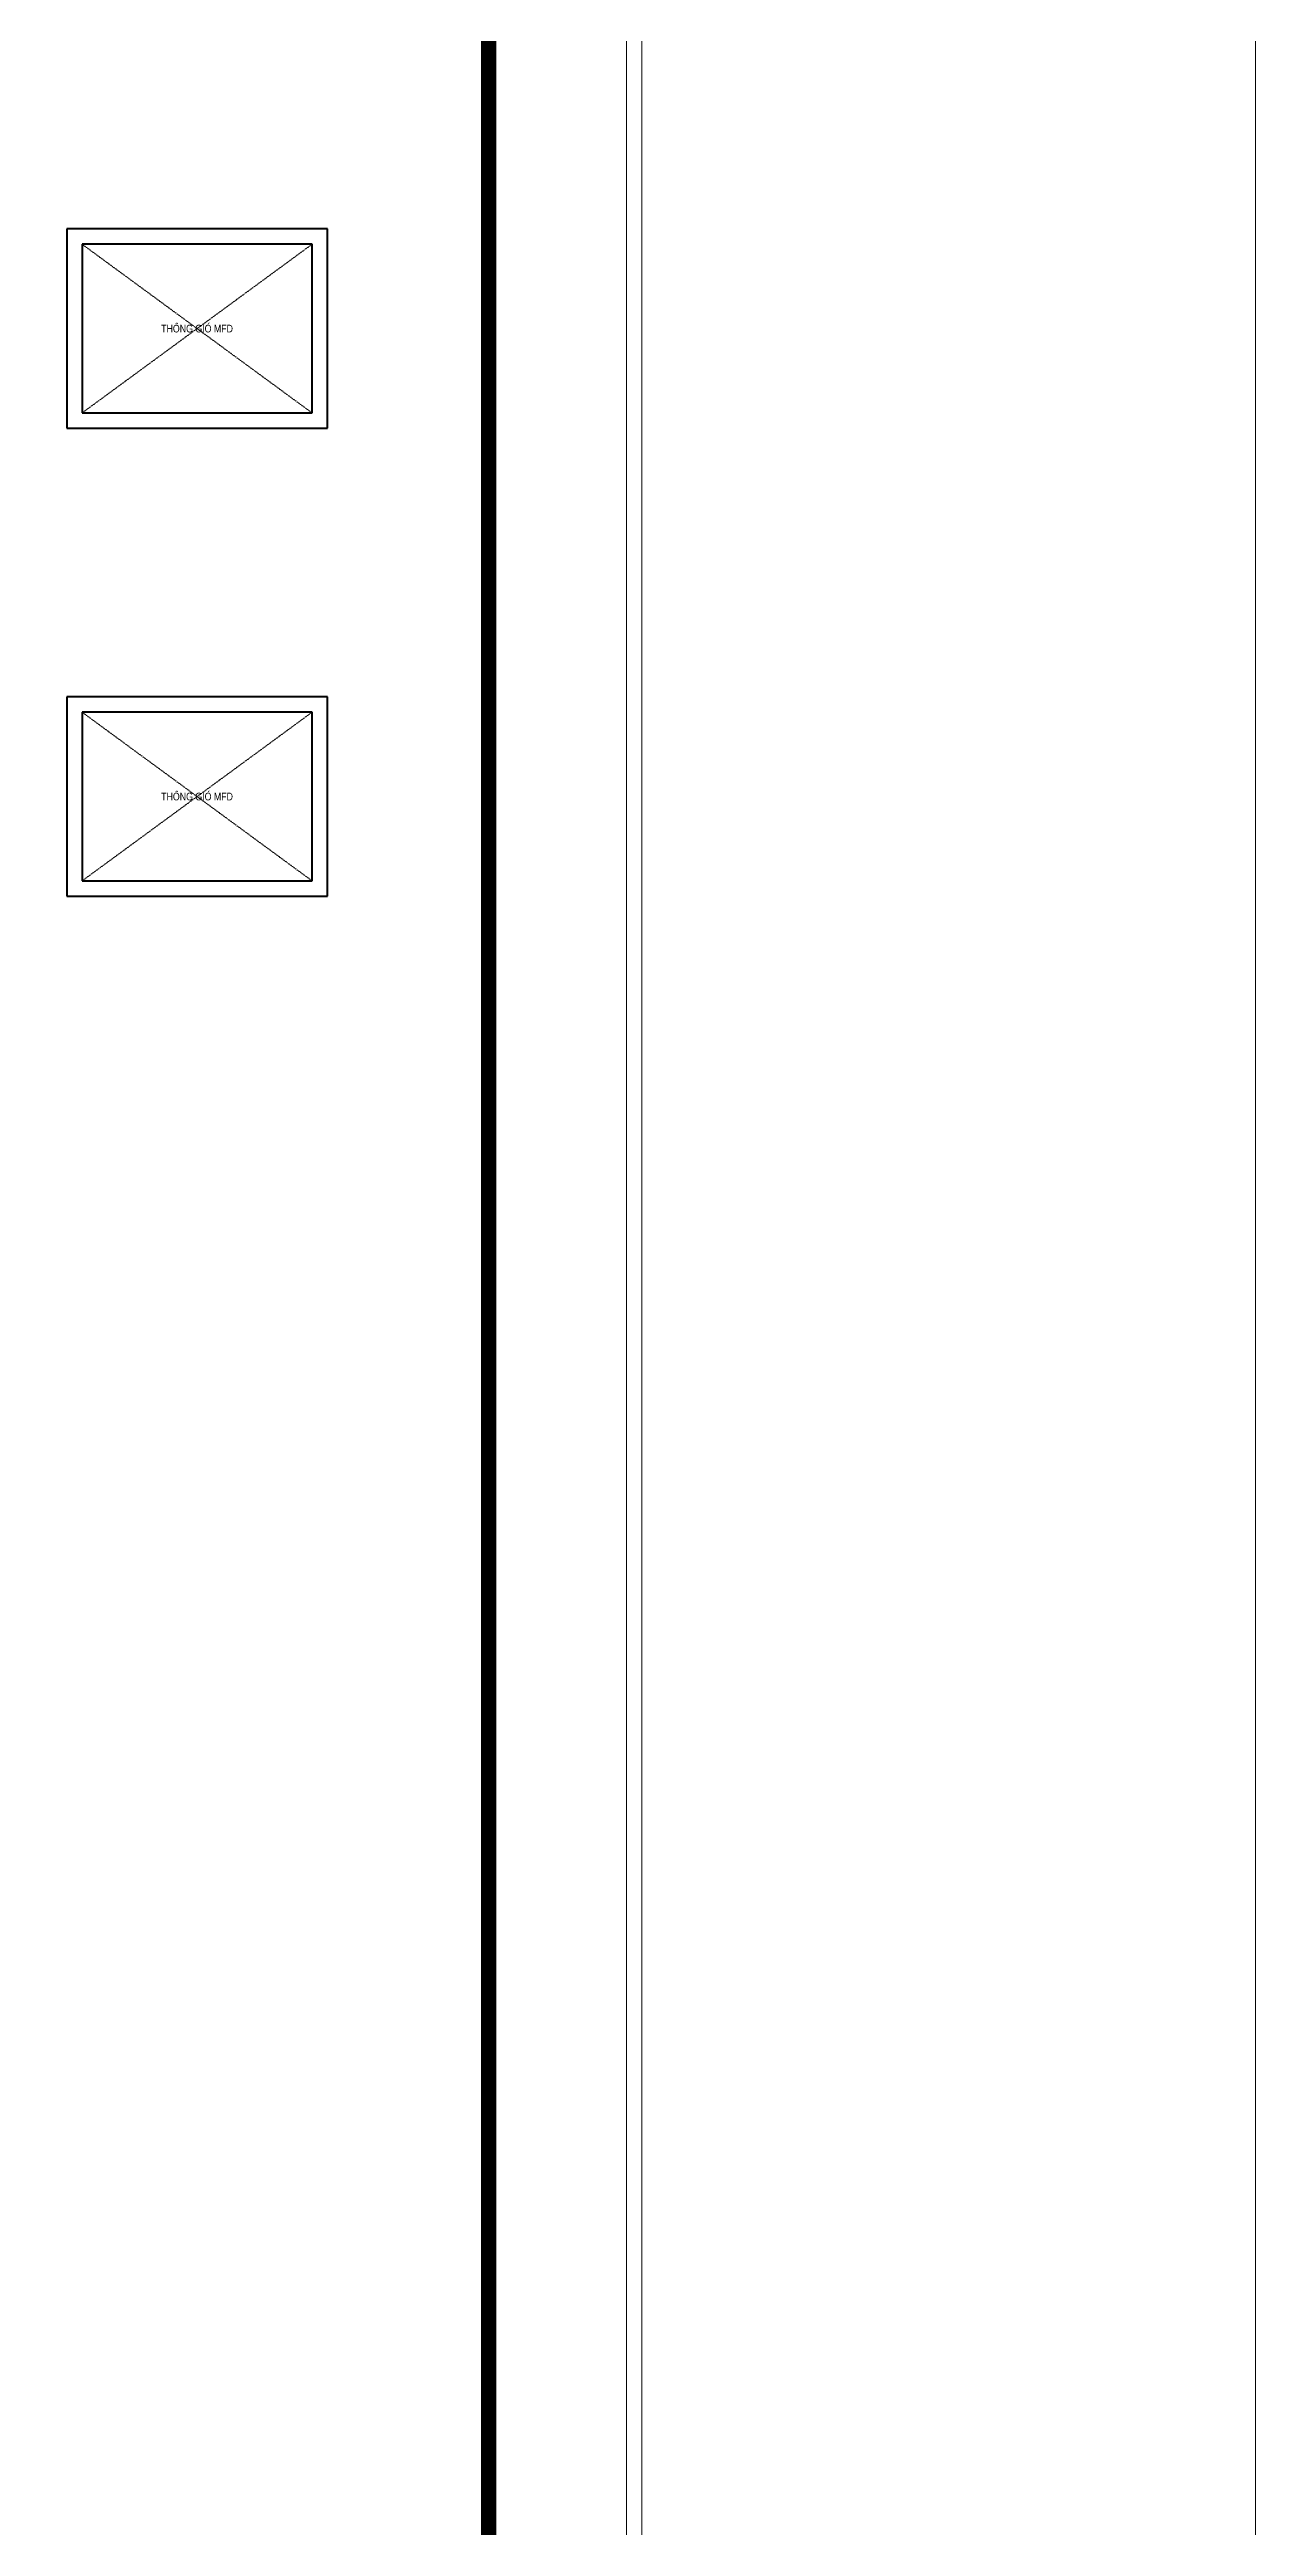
# Model space of a CAD drawing. Header units: millimetres. Extents: x 379264 to 1158416, y -283062 to 356890.
# Drawn here: x 727328 to 727642, y -20698 to -20052 of the extents above; entities that cross this region are included whole.
import ezdxf
from ezdxf.enums import TextEntityAlignment as Align

# ---------------------------------------------------------------- set-up
doc = ezdxf.new("R2010")
doc.units = ezdxf.units.MM
for name, pattern in [('BLOCK A - CHI TIET THANG 2$0$Center101', [13, 10, -1, 1, -1]), ('keyplan TANG 1$0$Core 1A$0$Hidden10.5', [1.5, 1, -0.5]), ('keyplan TANG 1$0$Ranh dat$0$HTT Divide', [18, 10, -2, 1, -2, 1, -2])]:
    doc.linetypes.add(name, pattern=pattern)
for name, color, linetype in [('BLOCK A - CHI TIET THANG 2$0$Basement Grid Line', 250, 'BLOCK A - CHI TIET THANG 2$0$Center101'), ('BLOCK A - CHI TIET THANG 2$0$DnW', 20, 'Continuous'), ('keyplan TANG 1$0$Concrete Line', 250, 'Continuous'), ('keyplan TANG 1$0$Opening Hidden', 250, 'keyplan TANG 1$0$Core 1A$0$Hidden10.5'), ('keyplan TANG 1$0$Opening Line', 250, 'Continuous'), ('keyplan TANG 1$0$Opening Text', 250, 'Continuous')]:
    doc.layers.add(name, color=color, linetype=linetype)
for name, color, linetype, lineweight in [('keyplan TANG 1$0$Hatch vat lieu', 250, 'Continuous', 5), ('keyplan TANG 1$0$Net cat Tuong', 250, 'Continuous', 40), ('keyplan TANG 1$0$Net Thay khac', 250, 'Continuous', 15), ('keyplan TANG 1$0$Net thay Tuong', 250, 'Continuous', 20), ('keyplan TANG 1$0$Ranh dat$0$Ranh dat', 250, 'keyplan TANG 1$0$Ranh dat$0$HTT Divide', 40)]:
    doc.layers.add(name, color=color, linetype=linetype, lineweight=lineweight)
doc.styles.add('keyplan TANG 1$0$VNI-HelveC', font='VHELVCN_0.TTF')

# ---------------------------------------------------------------- blocks, each defined once
blk = doc.blocks.new('*U1375')
at = {"layer": 'keyplan TANG 1$0$Opening Hidden'}
for p, q in [((0, 0), (3000, 2200)), ((3000, 0), (0, 2200))]:
    blk.add_line(p, q, dxfattribs=at)
at = {"layer": 'keyplan TANG 1$0$Opening Line'}
blk.add_lwpolyline([(0, 0), (3000, 5.684341886080801e-14), (3000, 2200), (0, 2200)], close=True, dxfattribs=at)
at = {"layer": 'keyplan TANG 1$0$Opening Text', "style": 'keyplan TANG 1$0$VNI-HelveC'}
blk.add_attdef('OPENING', text='', height=100, dxfattribs=at).set_placement((1500, 1100.000000000007), align=Align.MIDDLE_CENTER)
blk = doc.blocks.new('keyplan TANG 1$0$A$Cec98b088')
at = {"layer": 'keyplan TANG 1$0$Net cat Tuong'}
for p, q in [((102050.0040354479, 139150.0000035691), (102050.0040354479, 136550.0000035691)), ((105450.0040354479, 139150.0000035691), (102050.0040354479, 139150.0000035691)), ((102250.0040354479, 138950.0000035691), (102250.0040354479, 136750.0000035691)), ((105250.0040354479, 138950.0000035691), (102250.0040354479, 138950.0000035691)), ((105250.0040354479, 136750.0000035691), (105250.0040354479, 138950.0000035691)), ((105450.0040354479, 136550.0000035691), (105450.0040354479, 139150.0000035691)), ((102250.0040354479, 136750.0000035691), (105250.0040354479, 136750.0000035691)), ((102050.0040354479, 136550.0000035691), (105450.0040354479, 136550.0000035691)), ((102050.0040354479, 133050.0000035691), (102050.0040354479, 130450.0000035691)), ((105450.0040354479, 133050.0000035691), (102050.0040354479, 133050.0000035691)), ((105450.0040354479, 130450.0000035691), (105450.0040354479, 133050.0000035691)), ((102250.0040354479, 132850.0000035691), (102250.0040354479, 130650.0000035691)), ((105250.0040354479, 132850.0000035691), (102250.0040354479, 132850.0000035691)), ((105250.0040354479, 130650.0000035691), (105250.0040354479, 132850.0000035691)), ((102050.0040354479, 130450.0000035691), (105450.0040354479, 130450.0000035691)), ((102250.0040354479, 130650.0000035691), (105250.0040354479, 130650.0000035691))]:
    blk.add_line(p, q, dxfattribs=at)
at = {"layer": 'keyplan TANG 1$0$Opening Line'}
for p in [(102250.0040354479, 136750.0000035691), (102250.0000002426, 130650.0000035691)]:
    blk.add_blockref('*U1375', p, dxfattribs=at).add_auto_attribs({'OPENING': 'THOÂNG GIOÙ MFD'})
blk = doc.blocks.new('keyplan TANG 1')
at = {"layer": 'keyplan TANG 1$0$Hatch vat lieu'}
blk.add_lwpolyline([(101351.9884827284, 67603.43737283116, -0.1989309245650988), (103167.9182883246, 71987.94624309614), (107650.6445198833, 76470.68910999577, 0.19891306903284), (109349.4175791755, 80571.92725168241), (109349.0835498584, 153900.0127572828, 0.4142122281650553), (106549.0835498872, 156700.0000025232), (88996.7541023586, 156700.0000025232, 0.414213562373095), (87196.7541023586, 154900.0000025232, 0.414213562373095)], format="xyb", dxfattribs=at)
for points in [[(102050.0040354479, 139150.0000035689), (105450.0040354479, 139150.0000035689), (105450.0040354479, 136550.0000035689), (102050.0040354479, 136550.0000035689)], [(102050.0040354479, 133050.0000035689), (105450.0040354479, 133050.0000035689), (105450.0040354479, 130450.0000035689), (102050.0040354479, 130450.0000035689)]]:
    blk.add_lwpolyline(points, close=True, dxfattribs=at)
at = {"layer": 'keyplan TANG 1$0$Net Thay khac'}
for points in [[(117548.9673141111, 168266.7794355525), (117549.8484052818, -14005.46019764119, 0.4142122281656513)], [(101551.9884821348, 67603.45278186665, -0.1989309245650994), (103309.3399069564, 71846.52514925382), (107792.0661385263, 76329.26801616466, 0.19891306903284), (109549.4175791735, 80571.92816273798), (109549.0835498563, 153900.0136683371, 0.4142122281650546), (106549.0835498875, 156900.0000025232), (88996.7541023586, 156900.0000025232, 0.414213562373095), (86996.7541023586, 154900.0000025232)]]:
    blk.add_lwpolyline(points, format="xyb", dxfattribs=at)
at = {"layer": 'keyplan TANG 1$0$Net thay Tuong'}
blk.add_lwpolyline([(86996.754127032, 154900.3141576179), (107552.5218747883, 154899.9837582305), (107551.3152450622, 78922.3271555017)], dxfattribs=at)
at = {"layer": 'keyplan TANG 1$0$Ranh dat$0$Ranh dat', "ltscale": 0.1, "const_width": 199.9999999999999}
blk.add_lwpolyline([(107552.6680879593, 163996.7684141397), (107549.8392677307, -11999.99999952316), (-120672.6085753441, -11999.99999928474), (-121036.9114780426, 70001.20354908705), (-12359.34739804268, 69993.09698444605), (-12354.30626320839, 163998.1701167822), (107552.6680879593, 163996.7684141397)], close=True, dxfattribs=at)
at = {"layer": 'keyplan TANG 1$0$Concrete Line'}
blk.add_blockref('keyplan TANG 1$0$A$Cec98b088', (0, -1.091393642127514e-10), dxfattribs=at)
blk = doc.blocks.new('A$C70971DB5')
at = {"layer": 'BLOCK A - CHI TIET THANG 2$0$DnW', "xscale": 0.02, "yscale": 0.02, "zscale": 0.02}
blk.add_blockref('keyplan TANG 1', (-344.3025020973291, 957.4590439008753), dxfattribs=at)

msp = doc.modelspace()

# ---------------------------------------------------------------- block references
at = {"layer": 'BLOCK A - CHI TIET THANG 2$0$Basement Grid Line'}
msp.add_blockref('A$C70971DB5', (725635.4544973763, -23839.34762621439), dxfattribs=at)

doc.saveas('drawing.dxf')
